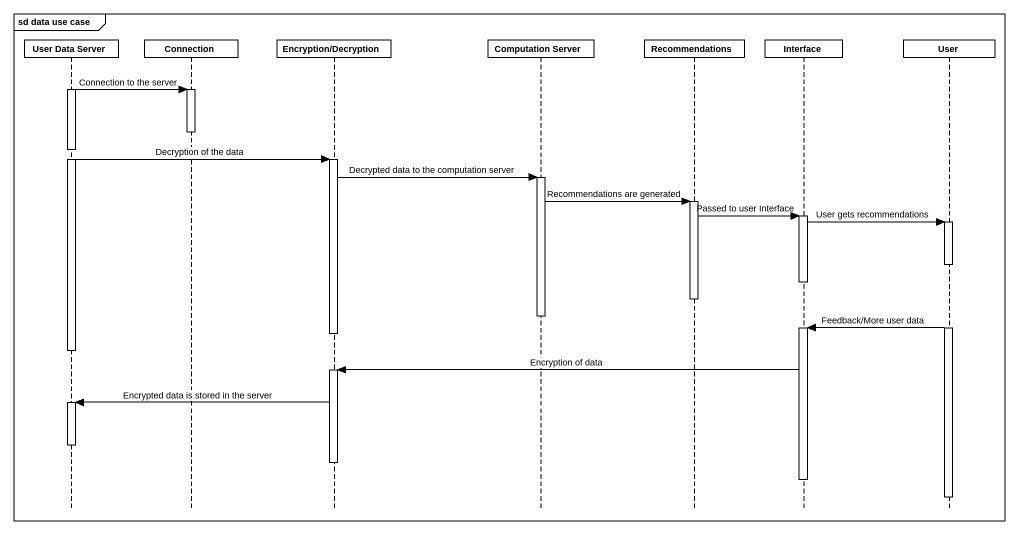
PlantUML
@startuml
mainframe sd data use case
hide footbox
participant "User Data Server" as User_Data_Server
participant Connection
participant "Encryption/Decryption" as Encryption_Decryption
participant "Computation Server" as Computation_Server
participant Recommendations
participant "Interface" as Interface_
participant User

activate User_Data_Server
User_Data_Server -> Connection : Connection to the server
activate Connection
deactivate Connection
User_Data_Server -> Encryption_Decryption : Decryption of the data
activate Encryption_Decryption
Encryption_Decryption -> Computation_Server : Decrypted data to the computation server
activate Computation_Server
Computation_Server -> Recommendations : Recommendations are generated
activate Recommendations
Recommendations -> Interface_ : Passed to user Interface
activate Interface_
Interface_ -> User : User gets recommendations
activate User
deactivate Interface_
deactivate Recommendations
deactivate Computation_Server
User -> Interface_ : Feedback/More user data
activate Interface_
deactivate Encryption_Decryption
deactivate User_Data_Server
Interface_ -> Encryption_Decryption : Encryption of data
activate Encryption_Decryption
Encryption_Decryption -> User_Data_Server : Encrypted data is stored in the server
activate User_Data_Server
deactivate User_Data_Server
deactivate Encryption_Decryption
deactivate Interface_
deactivate User
@enduml
